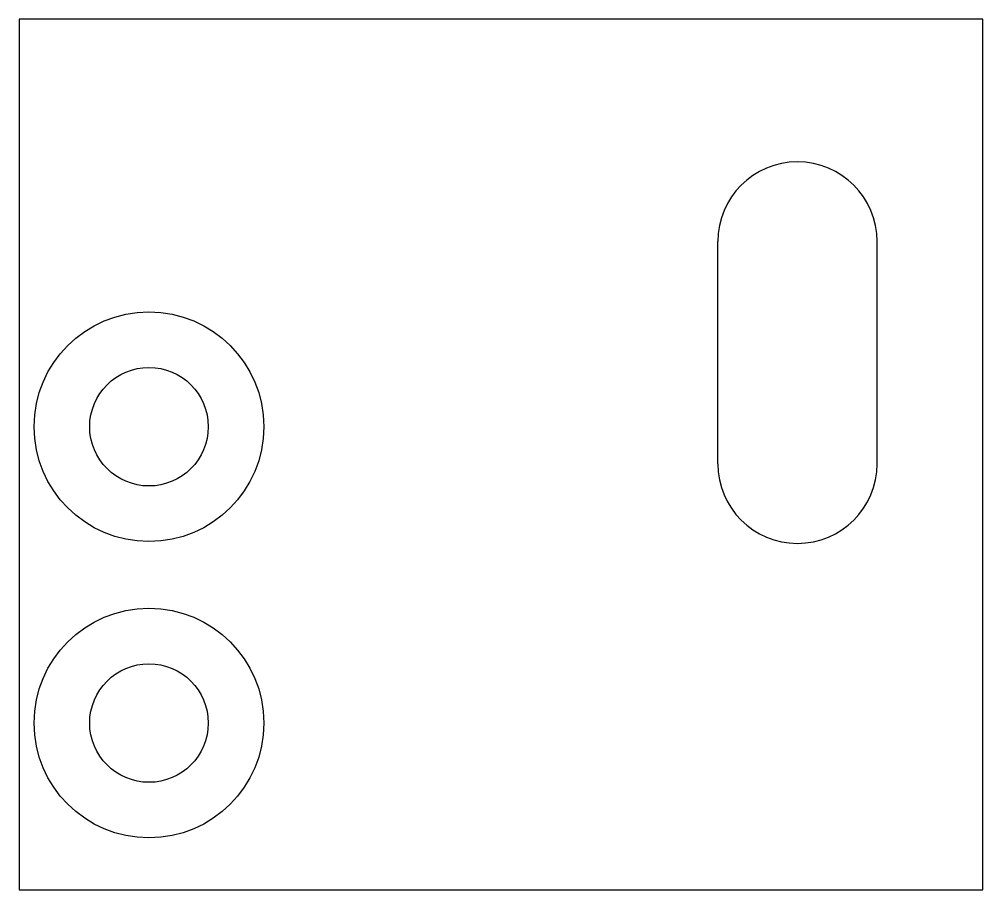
# Model space of a CAD drawing. Header units: millimetres. Extents: x -26 to 40.9, y -14.5 to 46.1.
# Drawn here: x -26 to 0, y -14.5 to 9 of the extents above; entities outside this region: 1.
import ezdxf

# ---------------------------------------------------------------- set-up
doc = ezdxf.new("R2010")
doc.units = ezdxf.units.MM
for name, color, linetype in [('CSK_DIAMETER', 1, 'Continuous'), ('NOTES', 2, 'Continuous'), ('PROFILE', 7, 'Continuous'), ('THROUGH', 4, 'Continuous')]:
    doc.layers.add(name, color=color, linetype=linetype)

msp = doc.modelspace()

# ---------------------------------------------------------------- linework, layer by layer
at = {"layer": 'CSK_DIAMETER'}
for centre in [(-22.5, -2), (-22.5, -10)]:
    msp.add_circle(centre, 3.1, dxfattribs=at)
at = {"layer": 'PROFILE'}
msp.add_lwpolyline([(-26, -14.5), (0, -14.5), (0, 9), (-26, 9)], close=True, dxfattribs=at)
at = {"layer": 'THROUGH'}
for p, q in [((-7.15, -3), (-7.15, 3)), ((-2.85, -3), (-2.85, 3))]:
    msp.add_line(p, q, dxfattribs=at)
for centre in [(-22.5, -2), (-22.5, -10)]:
    msp.add_circle(centre, 1.6, dxfattribs=at)
for centre, start, end in [((-5, 3), 0, 180), ((-5, -3), 180, 360)]:
    msp.add_arc(centre, 2.15, start, end, dxfattribs=at)

# ---------------------------------------------------------------- texts
at = {"layer": 'NOTES'}
msp.add_text('MS2-S / mm / source raw coordinate; review PDF for depth and entry', height=1, dxfattribs=at).set_placement((0, 45))

doc.saveas('drawing.dxf')
